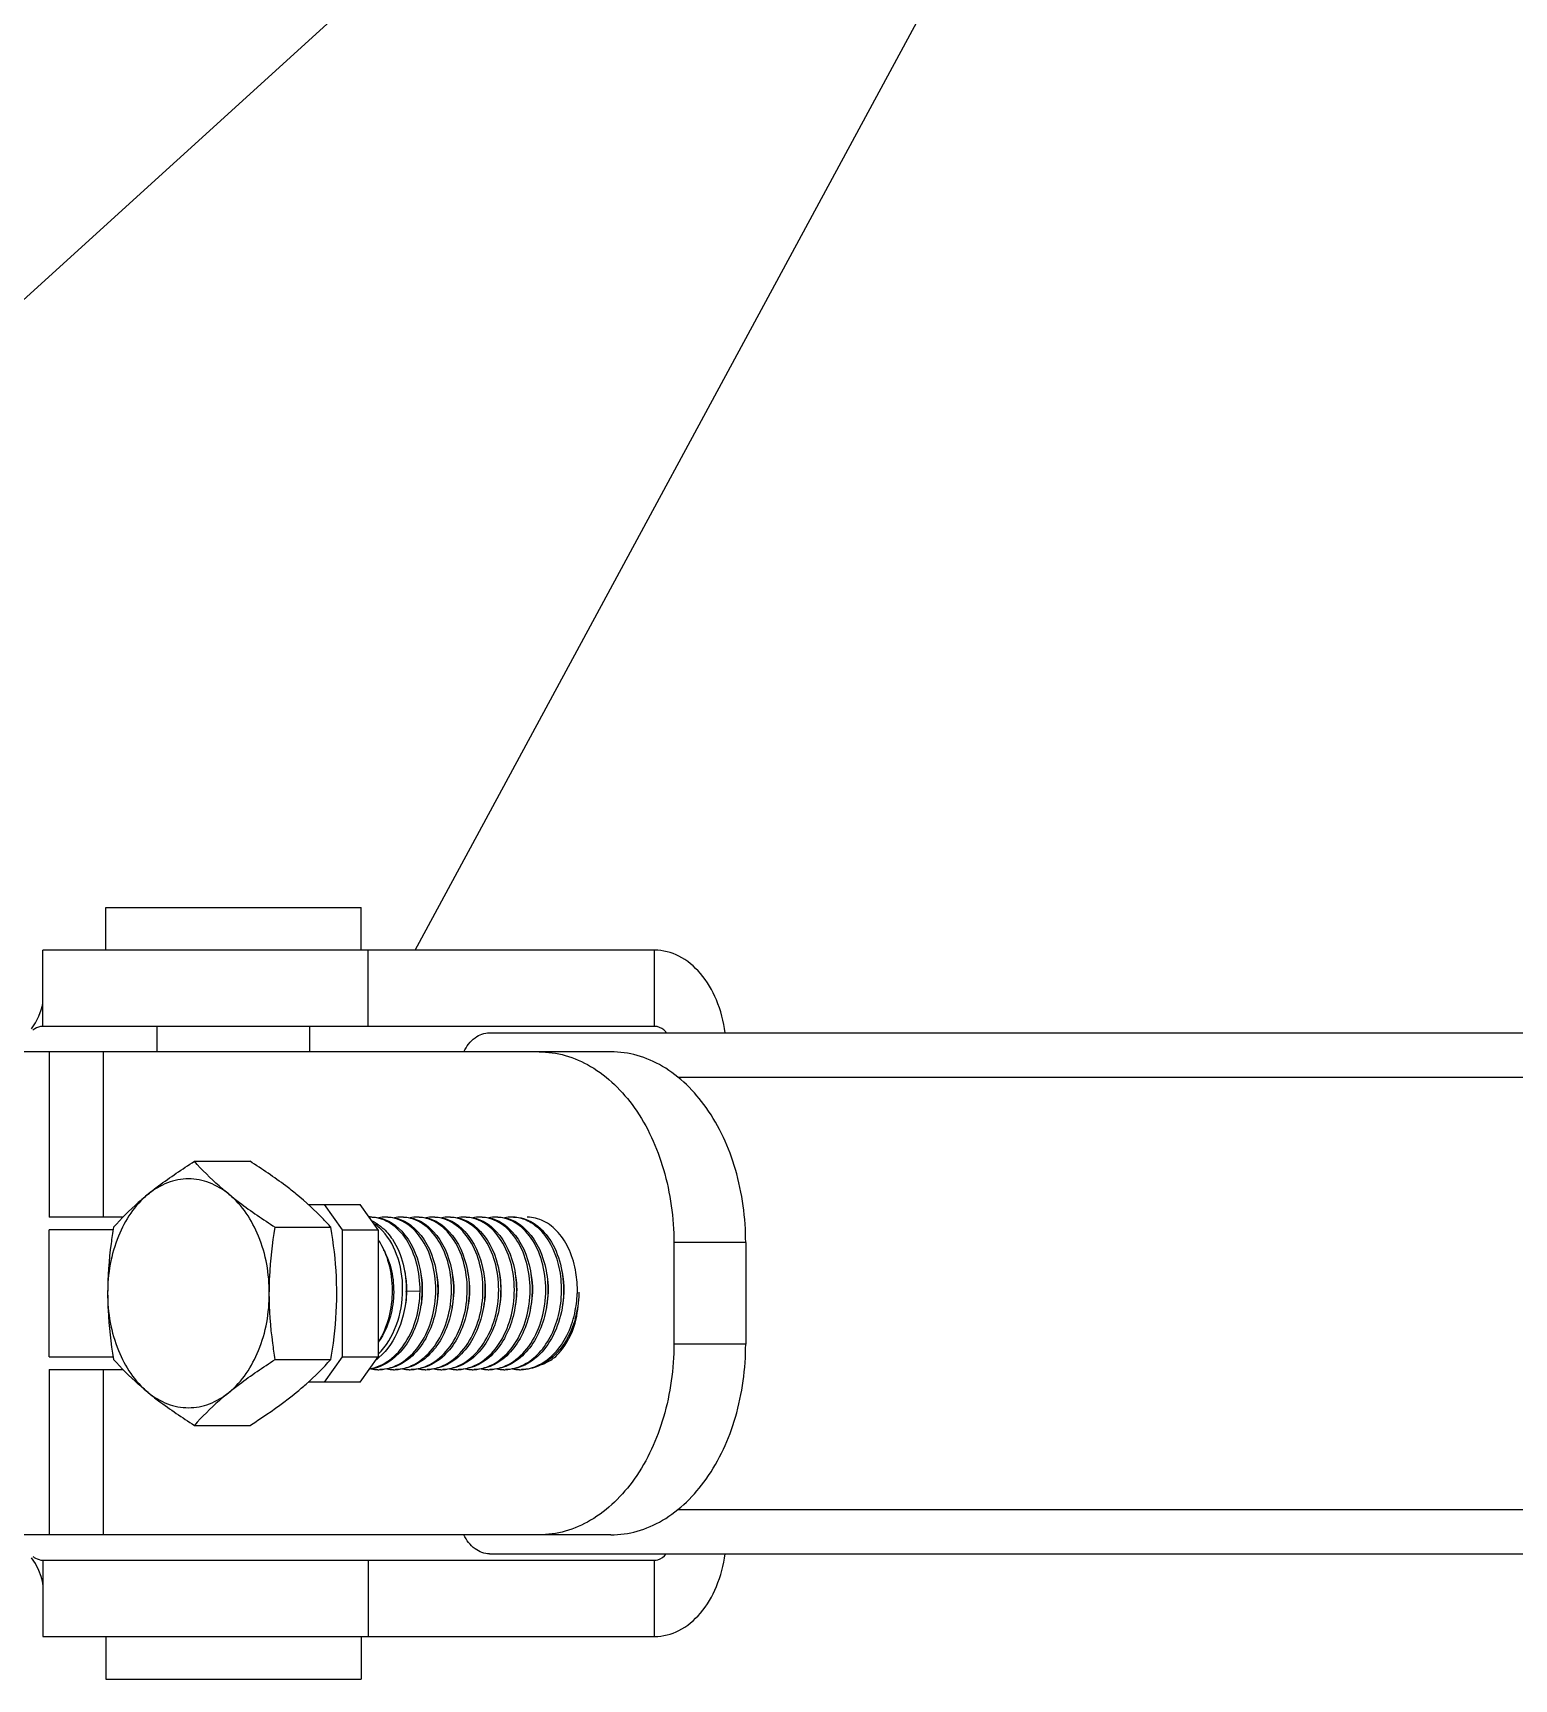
# Model space of a CAD drawing. Extents: x 27938 to 1507990, y 110129 to 923079.
# Drawn here: x 644252 to 645289, y 358306 to 359459 of the extents above; entities that cross this region are included whole.
import ezdxf

# ---------------------------------------------------------------- set-up
doc = ezdxf.new("R2010")
doc.units = 0
doc.header["$LTSCALE"] = 1000
doc.header["$MEASUREMENT"] = 0
doc.layers.add('W_DIM', color=4, linetype='Continuous')
doc.styles.get("Standard").update_dxf_attribs({"font": 'gbenor.shx', "bigfont": 'gbcbig.shx'})
doc.dimstyles.get("Standard").update_dxf_attribs({"dimtxt": 0.18, "dimasz": 0.18, "dimexe": 0.18, "dimexo": 0.0625, "dimgap": 0.09, "dimtad": 0, "dimtih": 1, "dimtoh": 1, "dimdec": 4, "dimzin": 0, "dimdsep": 46, "dimtxsty": 'Standard', "dimcen": 0.09, "dimadec": 0, "dimazin": 0, "dimtfac": 1, "dimtdec": 4, "dimtofl": 0, "dimtmove": 0, "dimatfit": 3, "dimfxl": 1, "dimtolj": 1, "dimtzin": 0, "dimarcsym": 0})

msp = doc.modelspace()

# ---------------------------------------------------------------- linework, layer by layer
at = {"linetype": 'Continuous'}
for p, q in [((644302.8, 358816.6), (644302.8, 358846.4)), ((644481.4, 358816.6), (644481.4, 358846.4)), ((644258.6, 358763.2), (644258.6, 358816.6)), ((644686.9, 358816.6), (644258.6, 358816.6)), ((644486.4, 358763.2), (644486.4, 358816.6)), ((644686.9, 358763.2), (644686.9, 358816.6)), ((644686.9, 358763.2), (644258.6, 358763.2)), ((644338.7, 358745.4), (644338.7, 358763.2)), ((644445.5, 358745.4), (644445.5, 358763.2)), ((644571.4, 358758.8), (647522.8, 358758.8)), ((644606, 358745.4), (644198, 358745.4)), ((644263.1, 358745.4), (644263.1, 358629.7)), ((644300.8, 358745.4), (644300.8, 358629.7)), ((644656.3, 358745.4), (644606, 358745.4)), ((644703.4, 358727.6), (647212.8, 358727.6)), ((644364.7, 358668.8), (644403.7, 358668.8)), ((644444.3, 358638.6), (644480.9, 358638.6)), ((644455.7, 358638.6), (644468.3, 358620.8)), ((644493.4, 358620.8), (644480.9, 358638.6)), ((644314.8, 358629.7), (644263.1, 358629.7)), ((644263.1, 358531.9), (644263.1, 358620.8)), ((644307.8, 358620.8), (644263.1, 358620.8)), ((644421.3, 358622.6), (644460.3, 358622.6)), ((644468.3, 358620.8), (644468.3, 358531.9)), ((644468.3, 358620.8), (644493.4, 358620.8)), ((644493.4, 358620.8), (644493.4, 358531.9)), ((644700.4, 358611.9), (644700.4, 358540.8)), ((644750.7, 358611.9), (644700.4, 358611.9)), ((644750.7, 358611.9), (644750.7, 358540.8)), ((644513.3, 358577.7), (644513.1, 358577.7)), ((644522.7, 358577.9), (644513.3, 358577.7)), ((644263.1, 358531.9), (644307.8, 358531.9)), ((644468.3, 358531.9), (644455.7, 358514.1)), ((644468.3, 358531.9), (644493.4, 358531.9)), ((644480.9, 358514.1), (644493.4, 358531.9)), ((644616.9, 358533.1), (644616.8, 358533)), ((644750.7, 358540.8), (644700.4, 358540.8)), ((644263.1, 358523), (644263.1, 358407.3)), ((644263.1, 358523), (644314.8, 358523)), ((644300.8, 358523), (644300.8, 358407.3)), ((644421.3, 358530.1), (644460.3, 358530.1)), ((644480.9, 358514.1), (644444.3, 358514.1)), ((644364.7, 358483.9), (644403.7, 358483.9)), ((644703.4, 358425.1), (647212.8, 358425.1)), ((644606, 358407.3), (644198, 358407.3)), ((644656.3, 358407.3), (644606, 358407.3)), ((644571.4, 358394), (647522.8, 358394)), ((644258.6, 358389.5), (644258.6, 358336.1)), ((644258.6, 358389.5), (644686.9, 358389.5)), ((644486.4, 358389.5), (644486.4, 358336.1)), ((644686.9, 358336.1), (644686.9, 358389.5)), ((644258.6, 358336.1), (644686.9, 358336.1)), ((644302.8, 358336.1), (644302.8, 358306.3)), ((644481.4, 358336.1), (644481.4, 358306.3))]:
    msp.add_line(p, q, dxfattribs=at)
for p, q in [((644302.8, 358846.4), (644481.4, 358846.4)), ((644302.8, 358306.3), (644481.4, 358306.3))]:
    msp.add_line(p, q)
for points in [[(644250.7, 358761.5), (644253.4, 358765.6), (644255.9, 358770.4), (644257.5, 358774.7), (644258.3, 358777.8), (644258.6, 358779.7), (644258.6, 358780.2)], [(644258.6, 358372.5), (644258.6, 358373), (644258.3, 358374.9), (644257.5, 358378.1), (644255.9, 358382.3), (644253.4, 358387.2), (644250.7, 358391.2)]]:
    msp.add_lwpolyline(points, dxfattribs=at)
for centre, radius, start, end in [((644487.7, 358605.6), 24.2, 90.0002, 91.1523), ((644487.7, 358605.5), 24.2, 86.7942, 89.9978), ((644498.7, 358605.1), 24.6, 90.048, 101.3296), ((644498.7, 358605.5), 24.2, 86.7948, 89.9978), ((644509.7, 358605.1), 24.6, 90.0486, 101.3889), ((644509.7, 358605.5), 24.2, 86.7953, 89.9977), ((644520.7, 358605.1), 24.6, 90.0485, 101.3698), ((644520.7, 358605.5), 24.2, 86.7955, 89.9977), ((644531.7, 358605.1), 24.6, 90.0482, 101.3466), ((644531.7, 358605.5), 24.2, 86.7949, 89.9977), ((644542.8, 358605.1), 24.6, 90.0488, 101.4019), ((644542.7, 358605.5), 24.2, 86.7954, 89.9977), ((644553.8, 358605.1), 24.6, 90.0485, 101.3836), ((644553.7, 358605.5), 24.2, 86.7954, 89.9977), ((644564.8, 358605.1), 24.6, 90.0523, 102.1493), ((644564.8, 358605.5), 24.2, 86.795, 89.9977), ((644575.8, 358605.1), 24.6, 90.0489, 101.4175), ((644575.8, 358605.5), 24.2, 86.7955, 89.9977), ((644586.8, 358605.1), 24.6, 90.0481, 101.3388), ((644586.8, 358605.5), 24.2, 86.795, 89.9978), ((644560.1, 358579), 72.7, 4.1257, 9.4027), ((644437.8, 358578.8), 75.3, 359.1399, 359.3167), ((644450.1, 358578.8), 63.2, 358.9629, 359.1986), ((644557.7, 358578.8), 75.2, 358.1063, 4.1306), ((644558.9, 358578.8), 75.3, 358.0532, 358.7181), ((644484.2, 358578.6), 62.1, 348.7877, 350.256), ((644539.4, 358578.6), 62, 347.8843, 350.3195), ((644550.3, 358578.6), 62.1, 349.0131, 350.0068), ((644558.1, 358578.8), 74.7, 347.2993, 358.0279), ((644561.7, 358578.4), 72.5, 344.3304, 351.1869), ((644560.7, 358572.6), 72.8, 348.6166, 355.814), ((644557.4, 358578.8), 75.4, 357.9987, 358.1134), ((644558.9, 358578.8), 75.3, 351.1719, 358.0614), ((644564.1, 358577.7), 69.9, 344.0044, 344.2949), ((644467.8, 358561.8), 40.1, 307.5195, 310.6239), ((644493.2, 358552.5), 29.5, 260.5385, 269.971), ((644493.2, 358552.1), 29.2, 270.0015, 272.6678), ((644504.2, 358552.5), 29.5, 260.5775, 269.9713), ((644504.2, 358552.1), 29.2, 270.0015, 272.6681), ((644515.2, 358552.5), 29.5, 260.4983, 269.9708), ((644515.2, 358552.1), 29.2, 270.0015, 272.6677), ((644526.2, 358552.5), 29.5, 260.3354, 269.9695), ((644526.2, 358552.1), 29.2, 270.0015, 272.668), ((644537.2, 358552.5), 29.5, 260.555, 269.9711), ((644537.2, 358552.1), 29.2, 270.0015, 272.6678), ((644548.3, 358552.5), 29.5, 260.5143, 269.9708), ((644548.2, 358552.1), 29.2, 270.0015, 272.6677), ((644559.3, 358552.5), 29.5, 260.5593, 269.9712), ((644559.2, 358552.1), 29.2, 270.0015, 272.668), ((644570.3, 358552.5), 29.5, 260.4778, 269.9708), ((644570.3, 358552.1), 29.2, 270.0015, 272.6677), ((644581.3, 358552.5), 29.5, 260.5247, 269.9709), ((644581.3, 358552.1), 29.2, 270.0015, 272.6677), ((644592.3, 358552.5), 29.5, 260.5751, 269.9713), ((644592.3, 358552.1), 29.2, 270.0015, 272.6681)]:
    msp.add_arc(centre, radius, start, end, dxfattribs=at)
for points, knots in [([(644736.3, 358758.8), (644735.3, 358766.6), (644731.4, 358781.5), (644720.4, 358800.4), (644705.2, 358813.3), (644692.7, 358816.6), (644686.9, 358816.6)], [0, 0, 0, 0, 0.287892, 0.552013, 0.786654, 1, 1, 1, 1]), ([(644258.6, 358763.2), (644258.1, 358763.2), (644255.6, 358762.9), (644253.3, 358761.7), (644251.7, 358760.6)], [0, 0, 0, 0, 0.222245, 1, 1, 1, 1]), ([(644695.1, 358758.8), (644694.6, 358759.5), (644692.4, 358761.8), (644689.2, 358763.2), (644686.9, 358763.2)], [0, 0, 0, 0, 0.274002, 1, 1, 1, 1]), ([(644553.4, 358745.5), (644555.2, 358749.2), (644560, 358755.8), (644567.8, 358758.8), (644571.4, 358758.8)], [0, 0, 0, 0, 0.538137, 1, 1, 1, 1]), ([(644606, 358745.4), (644612.2, 358745.4), (644624.9, 358743.6), (644649.5, 358732.8), (644676.2, 358706.2), (644695.8, 358662.5), (644700.4, 358629.1), (644700.4, 358611.9)], [0, 0, 0, 0, 0.103597, 0.210948, 0.445697, 0.712571, 1, 1, 1, 1]), ([(644750.7, 358611.9), (644750.7, 358629.1), (644746.2, 358662.5), (644726.5, 358706.2), (644699.9, 358732.8), (644675.2, 358743.6), (644662.5, 358745.4), (644656.3, 358745.4)], [0, 0, 0, 0, 0.287429, 0.554303, 0.789052, 0.896403, 1, 1, 1, 1]), ([(644332.3, 358645.7), (644334.7, 358647.7), (644345.2, 358655.9), (644356.2, 358663.3), (644364.7, 358668.8)], [0, 0, 0, 0, 0.237123, 1, 1, 1, 1]), ([(644388.9, 358645.7), (644386.6, 358647.6), (644378.1, 358654.8), (644370.1, 358662.7), (644364.7, 358668.8)], [0, 0, 0, 0, 0.268858, 1, 1, 1, 1]), ([(644436.1, 358645.7), (644433.7, 358647.7), (644423.2, 358655.9), (644412.2, 358663.3), (644403.7, 358668.8)], [0, 0, 0, 0, 0.237123, 1, 1, 1, 1]), ([(644388.9, 358645.7), (644384.8, 358649), (644375.9, 358654.5), (644360.6, 358657.4), (644345.3, 358654.5), (644336.4, 358649), (644332.3, 358645.7)], [0, 0, 0, 0, 0.257487, 0.5, 0.742513, 1, 1, 1, 1]), ([(644332.3, 358645.7), (644323, 358638.1), (644308.4, 358615.7), (644304, 358589.9), (644304, 358576.4)], [0, 0, 0, 0, 0.468341, 1, 1, 1, 1]), ([(644332.3, 358645.7), (644330, 358643.8), (644321.5, 358636.6), (644313.5, 358628.7), (644308.1, 358622.6)], [0, 0, 0, 0, 0.268858, 1, 1, 1, 1]), ([(644388.9, 358645.7), (644391.4, 358643.7), (644401.8, 358635.5), (644412.8, 358628.1), (644421.3, 358622.6)], [0, 0, 0, 0, 0.237123, 1, 1, 1, 1]), ([(644417.2, 358576.4), (644417.2, 358589.9), (644412.8, 358615.7), (644398.2, 358638.1), (644388.9, 358645.7)], [0, 0, 0, 0, 0.531659, 1, 1, 1, 1]), ([(644460.3, 358622.6), (644458.6, 358624.5), (644451, 358632.7), (644442.8, 358640.3), (644436.1, 358645.7)], [0, 0, 0, 0, 0.2325, 1, 1, 1, 1]), ([(644522.7, 358577.9), (644522.8, 358584.5), (644521.3, 358597.1), (644514.4, 358613.8), (644503.4, 358625.9), (644493.6, 358629.4), (644489, 358629.7)], [0, 0, 0, 0, 0.291821, 0.560232, 0.794326, 1, 1, 1, 1]), ([(644489.1, 358629.7), (644492.3, 358629.7), (644499, 358628.4), (644504.7, 358624.6), (644507.3, 358622.3)], [0, 0, 0, 0, 0.482388, 1, 1, 1, 1]), ([(644489.1, 358627.2), (644489.7, 358626.9), (644492.3, 358625.5), (644494.6, 358623.8), (644496.3, 358622.3)], [0, 0, 0, 0, 0.243018, 1, 1, 1, 1]), ([(644494.5, 358523), (644499.7, 358523.2), (644510.5, 358526.8), (644523, 358539.2), (644531.3, 358556.4), (644534.6, 358576.2), (644532.7, 358596), (644525.8, 358613.2), (644514.7, 358625.7), (644504.7, 358629.4), (644500, 358629.7)], [0, 0, 0, 0, 0.109411, 0.23076, 0.366314, 0.510391, 0.653213, 0.784895, 0.899597, 1, 1, 1, 1]), ([(644500.1, 358629.7), (644503.3, 358629.7), (644510, 358628.4), (644515.7, 358624.6), (644518.3, 358622.3)], [0, 0, 0, 0, 0.482394, 1, 1, 1, 1]), ([(644505.6, 358523), (644510.7, 358523.2), (644521.5, 358526.8), (644534, 358539.2), (644542.3, 358556.4), (644545.6, 358576.2), (644543.7, 358596), (644536.8, 358613.2), (644525.8, 358625.7), (644515.8, 358629.4), (644511.1, 358629.7)], [0, 0, 0, 0, 0.109411, 0.23076, 0.366309, 0.510386, 0.653207, 0.784895, 0.899597, 1, 1, 1, 1]), ([(644511.1, 358629.7), (644514.3, 358629.7), (644521, 358628.4), (644526.8, 358624.6), (644529.3, 358622.3)], [0, 0, 0, 0, 0.48237, 1, 1, 1, 1]), ([(644516.6, 358523), (644521.7, 358523.2), (644532.5, 358526.8), (644545, 358539.2), (644553.3, 358556.4), (644556.6, 358576.2), (644554.7, 358596), (644547.8, 358613.2), (644536.8, 358625.7), (644526.8, 358629.4), (644522.1, 358629.7)], [0, 0, 0, 0, 0.109414, 0.230763, 0.366316, 0.510389, 0.653208, 0.784892, 0.899594, 1, 1, 1, 1]), ([(644522.1, 358629.7), (644525.3, 358629.7), (644532, 358628.4), (644537.7, 358624.6), (644540.3, 358622.3)], [0, 0, 0, 0, 0.482394, 1, 1, 1, 1]), ([(644527.6, 358523), (644532.7, 358523.2), (644543.5, 358526.8), (644556, 358539.2), (644564.3, 358556.4), (644567.6, 358576.2), (644565.7, 358596), (644558.8, 358613.2), (644547.8, 358625.7), (644537.8, 358629.4), (644533.1, 358629.7)], [0, 0, 0, 0, 0.109411, 0.230759, 0.366311, 0.510389, 0.653212, 0.784896, 0.899598, 1, 1, 1, 1]), ([(644533.1, 358629.7), (644536.3, 358629.7), (644543.1, 358628.4), (644548.8, 358624.6), (644551.4, 358622.3)], [0, 0, 0, 0, 0.482382, 1, 1, 1, 1]), ([(644538.6, 358523), (644543.7, 358523.2), (644554.5, 358526.8), (644567, 358539.2), (644575.3, 358556.4), (644578.6, 358576.2), (644576.7, 358596), (644569.8, 358613.2), (644558.8, 358625.7), (644548.8, 358629.4), (644544.1, 358629.7)], [0, 0, 0, 0, 0.109413, 0.230762, 0.36631, 0.510386, 0.653205, 0.784893, 0.899595, 1, 1, 1, 1]), ([(644544.1, 358629.7), (644547.3, 358629.7), (644554.1, 358628.4), (644559.8, 358624.6), (644562.4, 358622.3)], [0, 0, 0, 0, 0.482371, 1, 1, 1, 1]), ([(644549.6, 358523), (644554.7, 358523.2), (644565.5, 358526.8), (644578, 358539.2), (644586.3, 358556.4), (644589.6, 358576.2), (644587.7, 358596), (644580.8, 358613.2), (644569.8, 358625.7), (644559.8, 358629.4), (644555.1, 358629.7)], [0, 0, 0, 0, 0.109413, 0.230763, 0.366317, 0.51039, 0.65321, 0.784893, 0.899595, 1, 1, 1, 1]), ([(644555.1, 358629.7), (644558.3, 358629.7), (644565.1, 358628.4), (644570.8, 358624.6), (644573.4, 358622.3)], [0, 0, 0, 0, 0.482397, 1, 1, 1, 1]), ([(644560.6, 358523), (644565.7, 358523.2), (644576.5, 358526.8), (644589, 358539.2), (644597.3, 358556.4), (644600.6, 358576.2), (644598.7, 358596), (644591.9, 358613.2), (644580.8, 358625.7), (644570.8, 358629.4), (644566.1, 358629.7)], [0, 0, 0, 0, 0.10941, 0.230759, 0.36631, 0.510388, 0.653211, 0.784896, 0.899598, 1, 1, 1, 1]), ([(644566.1, 358629.7), (644569.4, 358629.7), (644576.1, 358628.4), (644581.8, 358624.6), (644584.4, 358622.3)], [0, 0, 0, 0, 0.482371, 1, 1, 1, 1]), ([(644571.6, 358523), (644576.7, 358523.2), (644587.5, 358526.8), (644600.1, 358539.2), (644608.3, 358556.4), (644611.6, 358576.2), (644609.7, 358596), (644602.9, 358613.2), (644591.8, 358625.7), (644581.8, 358629.4), (644577.1, 358629.7)], [0, 0, 0, 0, 0.109414, 0.230762, 0.366312, 0.510386, 0.653204, 0.784891, 0.899595, 1, 1, 1, 1]), ([(644577.1, 358629.7), (644580.4, 358629.7), (644587.1, 358628.4), (644592.8, 358624.6), (644595.4, 358622.3)], [0, 0, 0, 0, 0.48238, 1, 1, 1, 1]), ([(644588.1, 358629.7), (644590.5, 358629.7), (644595.4, 358629), (644604.8, 358624.7), (644614.9, 358613.9), (644622, 358596.5), (644624.1, 358576.3), (644620.7, 358556), (644612, 358538.5), (644599, 358526.2), (644587.9, 358523), (644582.6, 358523)], [0, 0, 0, 0, 0.049449, 0.100956, 0.214949, 0.346477, 0.489675, 0.634208, 0.769827, 0.890789, 1, 1, 1, 1]), ([(644605.3, 358622.1), (644602.8, 358624.3), (644597.5, 358627.9), (644591.2, 358629.5), (644588.1, 358629.7)], [0, 0, 0, 0, 0.517722, 1, 1, 1, 1]), ([(644631.8, 358590.9), (644631, 358596.2), (644628.1, 358606.3), (644620.4, 358619), (644610, 358627.6), (644601.7, 358629.7), (644597.8, 358629.7)], [0, 0, 0, 0, 0.291651, 0.555731, 0.788679, 1, 1, 1, 1]), ([(644308.1, 358622.6), (644307.5, 358618.8), (644305.2, 358603.5), (644304, 358588), (644304, 358576.4)], [0, 0, 0, 0, 0.248681, 1, 1, 1, 1]), ([(644417.2, 358576.4), (644417.2, 358580.2), (644417.6, 358595.7), (644419.4, 358611.2), (644421.3, 358622.6)], [0, 0, 0, 0, 0.251248, 1, 1, 1, 1]), ([(644464.4, 358576.4), (644464.4, 358580.2), (644464.1, 358595.7), (644462.2, 358611.2), (644460.3, 358622.6)], [0, 0, 0, 0, 0.251248, 1, 1, 1, 1]), ([(644507.3, 358622.3), (644514.4, 358616), (644521.8, 358601.8), (644524.6, 358581.4), (644523.4, 358564.9), (644518.7, 358549.4), (644510.8, 358536.4), (644500.2, 358527), (644491.7, 358523.8), (644487.5, 358523.2)], [0, 0, 0, 0, 0.238806, 0.375378, 0.515068, 0.651187, 0.778286, 0.893865, 1, 1, 1, 1]), ([(644493.5, 358613.6), (644496.8, 358608.7), (644501.6, 358597.1), (644504.8, 358572.4), (644500.1, 358552.7), (644493.4, 358542.1)], [0, 0, 0, 0, 0.237857, 0.495496, 1, 1, 1, 1]), ([(644493.5, 358533.8), (644499.1, 358539.3), (644507.7, 358554), (644511.9, 358578.8), (644508.2, 358603), (644499.9, 358617), (644494.6, 358621.9)], [0, 0, 0, 0, 0.245715, 0.512956, 0.773315, 1, 1, 1, 1]), ([(644518.3, 358622.3), (644525.8, 358615.8), (644533.2, 358600.7), (644535.7, 358579.5), (644534, 358562.3), (644528.4, 358546.6), (644519.6, 358533.7), (644508, 358525.1), (644498.9, 358523), (644494.6, 358523)], [0, 0, 0, 0, 0.241302, 0.379446, 0.520006, 0.655788, 0.781304, 0.89482, 1, 1, 1, 1]), ([(644496.3, 358622.3), (644499, 358620), (644509.5, 358607.5), (644513.2, 358590.4), (644513.1, 358577.9)], [0, 0, 0, 0, 0.224306, 1, 1, 1, 1]), ([(644529.3, 358622.3), (644536.8, 358615.8), (644544.2, 358600.7), (644546.7, 358579.4), (644545, 358562.3), (644539.4, 358546.6), (644530.6, 358533.7), (644519, 358525.1), (644509.9, 358523), (644505.6, 358523)], [0, 0, 0, 0, 0.241317, 0.379461, 0.520014, 0.655792, 0.781306, 0.894819, 1, 1, 1, 1]), ([(644540.3, 358622.3), (644547.8, 358615.8), (644555.2, 358600.7), (644557.8, 358579.5), (644556, 358562.3), (644550.4, 358546.6), (644541.6, 358533.7), (644530, 358525.1), (644520.9, 358523), (644516.6, 358523)], [0, 0, 0, 0, 0.24129, 0.379435, 0.519998, 0.655783, 0.781305, 0.89482, 1, 1, 1, 1]), ([(644551.4, 358622.3), (644558.8, 358615.8), (644566.2, 358600.7), (644568.8, 358579.5), (644567, 358562.3), (644561.5, 358546.6), (644552.6, 358533.7), (644541, 358525.1), (644531.9, 358523), (644527.6, 358523)], [0, 0, 0, 0, 0.241312, 0.379455, 0.520012, 0.655791, 0.781305, 0.89482, 1, 1, 1, 1]), ([(644562.4, 358622.3), (644569.8, 358615.8), (644577.3, 358600.7), (644579.8, 358579.4), (644578, 358562.3), (644572.5, 358546.6), (644563.6, 358533.7), (644552, 358525.1), (644542.9, 358523), (644538.6, 358523)], [0, 0, 0, 0, 0.241314, 0.379459, 0.520012, 0.655791, 0.781307, 0.89482, 1, 1, 1, 1]), ([(644573.4, 358622.3), (644580.8, 358615.8), (644588.3, 358600.7), (644590.8, 358579.5), (644589, 358562.3), (644583.5, 358546.6), (644574.6, 358533.7), (644563, 358525.1), (644553.9, 358523), (644549.6, 358523)], [0, 0, 0, 0, 0.241291, 0.379436, 0.519999, 0.655783, 0.781305, 0.89482, 1, 1, 1, 1]), ([(644584.4, 358622.3), (644591.8, 358615.8), (644599.3, 358600.7), (644601.8, 358579.4), (644600, 358562.3), (644594.5, 358546.6), (644585.6, 358533.7), (644574, 358525.1), (644564.9, 358523), (644560.6, 358523)], [0, 0, 0, 0, 0.241321, 0.379464, 0.520018, 0.655795, 0.781306, 0.894819, 1, 1, 1, 1]), ([(644595.4, 358622.3), (644602.8, 358615.8), (644610.3, 358600.7), (644612.8, 358579.5), (644611, 358562.3), (644605.5, 358546.6), (644596.6, 358533.7), (644585, 358525.1), (644576, 358523), (644571.6, 358523)], [0, 0, 0, 0, 0.241301, 0.379446, 0.520004, 0.655787, 0.781306, 0.894819, 1, 1, 1, 1]), ([(644582.6, 358523), (644586.9, 358523.2), (644595.8, 358525.7), (644607, 358534.5), (644615.5, 358547.4), (644620.8, 358563), (644622.4, 358579.9), (644619.9, 358600.8), (644612.5, 358615.6), (644605.3, 358622.1)], [0, 0, 0, 0, 0.105385, 0.219488, 0.34542, 0.481197, 0.621395, 0.759049, 1, 1, 1, 1]), ([(644497, 358607.1), (644499.7, 358602.5), (644503.5, 358591.9), (644505.4, 358569.6), (644500.4, 358552.2), (644494.1, 358543)], [0, 0, 0, 0, 0.239537, 0.497847, 1, 1, 1, 1]), ([(644511.6, 358593.1), (644511.9, 358591.9), (644513, 358586.9), (644513.3, 358581.8), (644513.3, 358577.9)], [0, 0, 0, 0, 0.245441, 1, 1, 1, 1]), ([(644523, 358591.5), (644523.4, 358589.6), (644524.6, 358581.8), (644524.4, 358573.9), (644523.4, 358568.1)], [0, 0, 0, 0, 0.24614, 1, 1, 1, 1]), ([(644534, 358591.6), (644534.4, 358589.7), (644535.7, 358581.9), (644535.4, 358573.9), (644534.4, 358568.1)], [0, 0, 0, 0, 0.246098, 1, 1, 1, 1]), ([(644544.9, 358592), (644545.3, 358590.1), (644546.7, 358582.2), (644546.4, 358574.1), (644545.4, 358568.1)], [0, 0, 0, 0, 0.245865, 1, 1, 1, 1]), ([(644555.8, 358592.6), (644556.3, 358590.5), (644557.8, 358581.6), (644557.4, 358572.4), (644556, 358565.8)], [0, 0, 0, 0, 0.245825, 1, 1, 1, 1]), ([(644566.7, 358593.1), (644567.2, 358591), (644568.7, 358582.5), (644568.5, 358573.7), (644567.3, 358567.2)], [0, 0, 0, 0, 0.2454, 1, 1, 1, 1]), ([(644578, 358591.7), (644578.4, 358589.7), (644579.7, 358581.9), (644579.4, 358573.8), (644578.4, 358567.8)], [0, 0, 0, 0, 0.246065, 1, 1, 1, 1]), ([(644589.1, 358591.4), (644589.5, 358589.6), (644590.7, 358581.8), (644590.5, 358573.9), (644589.4, 358568)], [0, 0, 0, 0, 0.246155, 1, 1, 1, 1]), ([(644600.1, 358591.6), (644600.5, 358589.7), (644601.7, 358582), (644601.5, 358574), (644600.5, 358568.2)], [0, 0, 0, 0, 0.246058, 1, 1, 1, 1]), ([(644610.9, 358592.2), (644611.4, 358590.3), (644612.7, 358582.2), (644612.5, 358573.9), (644611.4, 358567.8)], [0, 0, 0, 0, 0.245788, 1, 1, 1, 1]), ([(644621.8, 358592.7), (644622.3, 358590.6), (644623.8, 358582.1), (644623.5, 358573.2), (644622.2, 358566.8)], [0, 0, 0, 0, 0.245648, 1, 1, 1, 1]), ([(644487.6, 358523.5), (644492.5, 358524.4), (644502.5, 358529.1), (644513.7, 358542), (644520.9, 358558.9), (644522.6, 358571.5), (644522.7, 358577.9)], [0, 0, 0, 0, 0.215857, 0.456017, 0.721227, 1, 1, 1, 1]), ([(644513.1, 358577.7), (644512.9, 358568.7), (644509.7, 358551.6), (644500, 358536.6), (644493.9, 358531.4)], [0, 0, 0, 0, 0.525716, 1, 1, 1, 1]), ([(644304, 358576.4), (644304, 358572.5), (644304.4, 358557), (644306.2, 358541.6), (644308.1, 358530.1)], [0, 0, 0, 0, 0.251248, 1, 1, 1, 1]), ([(644304, 358576.4), (644304, 358562.8), (644308.4, 358537), (644323, 358514.6), (644332.3, 358507)], [0, 0, 0, 0, 0.531659, 1, 1, 1, 1]), ([(644388.9, 358507), (644398.2, 358514.6), (644412.8, 358537), (644417.2, 358562.8), (644417.2, 358576.4)], [0, 0, 0, 0, 0.468341, 1, 1, 1, 1]), ([(644421.3, 358530.1), (644420.7, 358533.9), (644418.4, 358549.2), (644417.2, 358564.7), (644417.2, 358576.4)], [0, 0, 0, 0, 0.248681, 1, 1, 1, 1]), ([(644460.3, 358530.1), (644461, 358533.9), (644463.3, 358549.2), (644464.4, 358564.7), (644464.4, 358576.4)], [0, 0, 0, 0, 0.248681, 1, 1, 1, 1]), ([(644593.6, 358523), (644597.9, 358523.2), (644606.7, 358525.6), (644617.8, 358534.3), (644626.3, 358547), (644629.8, 358557), (644631, 358562.3)], [0, 0, 0, 0, 0.219273, 0.456424, 0.717944, 1, 1, 1, 1]), ([(644631.4, 358558.4), (644630.7, 358556), (644627.4, 358546.7), (644622.1, 358538.1), (644616.9, 358533.1)], [0, 0, 0, 0, 0.264817, 1, 1, 1, 1]), ([(644617.7, 358532.2), (644619.4, 358533.8), (644626, 358541.3), (644630.2, 358550.8), (644632, 358558.2)], [0, 0, 0, 0, 0.23319, 1, 1, 1, 1]), ([(644616.8, 358533), (644613.6, 358530), (644606.4, 358524.9), (644597.8, 358523), (644593.7, 358523)], [0, 0, 0, 0, 0.517736, 1, 1, 1, 1]), ([(644700.4, 358540.8), (644700.4, 358523.6), (644695.8, 358490.2), (644676.2, 358446.5), (644649.5, 358419.9), (644624.9, 358409.1), (644612.2, 358407.3), (644606, 358407.3)], [0, 0, 0, 0, 0.287429, 0.554303, 0.789052, 0.896403, 1, 1, 1, 1]), ([(644608, 358526.6), (644608.9, 358526.9), (644612.4, 358528.3), (644615.5, 358530.4), (644617.7, 358532.2)], [0, 0, 0, 0, 0.242775, 1, 1, 1, 1]), ([(644656.3, 358407.3), (644662.5, 358407.3), (644675.2, 358409.1), (644699.9, 358419.9), (644726.5, 358446.5), (644746.2, 358490.2), (644750.7, 358523.6), (644750.7, 358540.8)], [0, 0, 0, 0, 0.103597, 0.210948, 0.445697, 0.712571, 1, 1, 1, 1]), ([(644332.3, 358507), (644330, 358508.9), (644321.5, 358516.1), (644313.5, 358524), (644308.1, 358530.1)], [0, 0, 0, 0, 0.268858, 1, 1, 1, 1]), ([(644388.9, 358507), (644391.4, 358509), (644401.8, 358517.2), (644412.8, 358524.6), (644421.3, 358530.1)], [0, 0, 0, 0, 0.237123, 1, 1, 1, 1]), ([(644436.1, 358507), (644438.4, 358508.9), (644447, 358516.1), (644454.9, 358524), (644460.3, 358530.1)], [0, 0, 0, 0, 0.268858, 1, 1, 1, 1]), ([(644332.3, 358507), (644334.7, 358505), (644345.2, 358496.8), (644356.2, 358489.4), (644364.7, 358483.9)], [0, 0, 0, 0, 0.237123, 1, 1, 1, 1]), ([(644332.3, 358507), (644336.4, 358503.7), (644345.3, 358498.3), (644360.6, 358495.3), (644375.9, 358498.3), (644384.8, 358503.7), (644388.9, 358507)], [0, 0, 0, 0, 0.257487, 0.5, 0.742513, 1, 1, 1, 1]), ([(644388.9, 358507), (644386.6, 358505.1), (644378.1, 358497.9), (644370.1, 358490), (644364.7, 358483.9)], [0, 0, 0, 0, 0.268858, 1, 1, 1, 1]), ([(644403.7, 358483.9), (644406.6, 358485.8), (644417.7, 358493), (644428.5, 358500.8), (644436.1, 358507)], [0, 0, 0, 0, 0.261287, 1, 1, 1, 1]), ([(644571.4, 358394), (644567.8, 358394), (644560, 358396.9), (644555.2, 358403.5), (644553.4, 358407.2)], [0, 0, 0, 0, 0.461863, 1, 1, 1, 1]), ([(644686.9, 358336.1), (644692.7, 358336.1), (644705.2, 358339.4), (644720.4, 358352.3), (644731.4, 358371.3), (644735.3, 358386.1), (644736.3, 358393.9)], [0, 0, 0, 0, 0.213346, 0.447987, 0.712108, 1, 1, 1, 1]), ([(644686.9, 358389.5), (644687.6, 358389.5), (644690.8, 358389.9), (644693.6, 358392), (644695.1, 358393.9)], [0, 0, 0, 0, 0.236834, 1, 1, 1, 1]), ([(644251.7, 358392.1), (644252.3, 358391.7), (644254.4, 358390.4), (644256.8, 358389.5), (644258.6, 358389.5)], [0, 0, 0, 0, 0.289589, 1, 1, 1, 1])]:
    msp.add_open_spline(points, degree=3, knots=knots, dxfattribs=at)
for points in [[(644494.6, 358621.9), (644493.3, 358623.1), (644492, 358624.1), (644490.7, 358625)], [(644513.3, 358577.7), (644513.2, 358572.6), (644512.5, 358567.4), (644511.2, 358562.5)]]:
    msp.add_open_spline(points, degree=3, dxfattribs=at)

# ---------------------------------------------------------------- leaders
at = {"layer": 'W_DIM', "color": 7}
for points in [[(644171.7, 359205.3), (645267.6, 360200.5)], [(644519.3, 358816.6), (645267.6, 360200.5)]]:
    msp.add_leader(points, dimstyle='Standard', override={"dimgap": 20}, dxfattribs=at)

doc.saveas('drawing.dxf')
